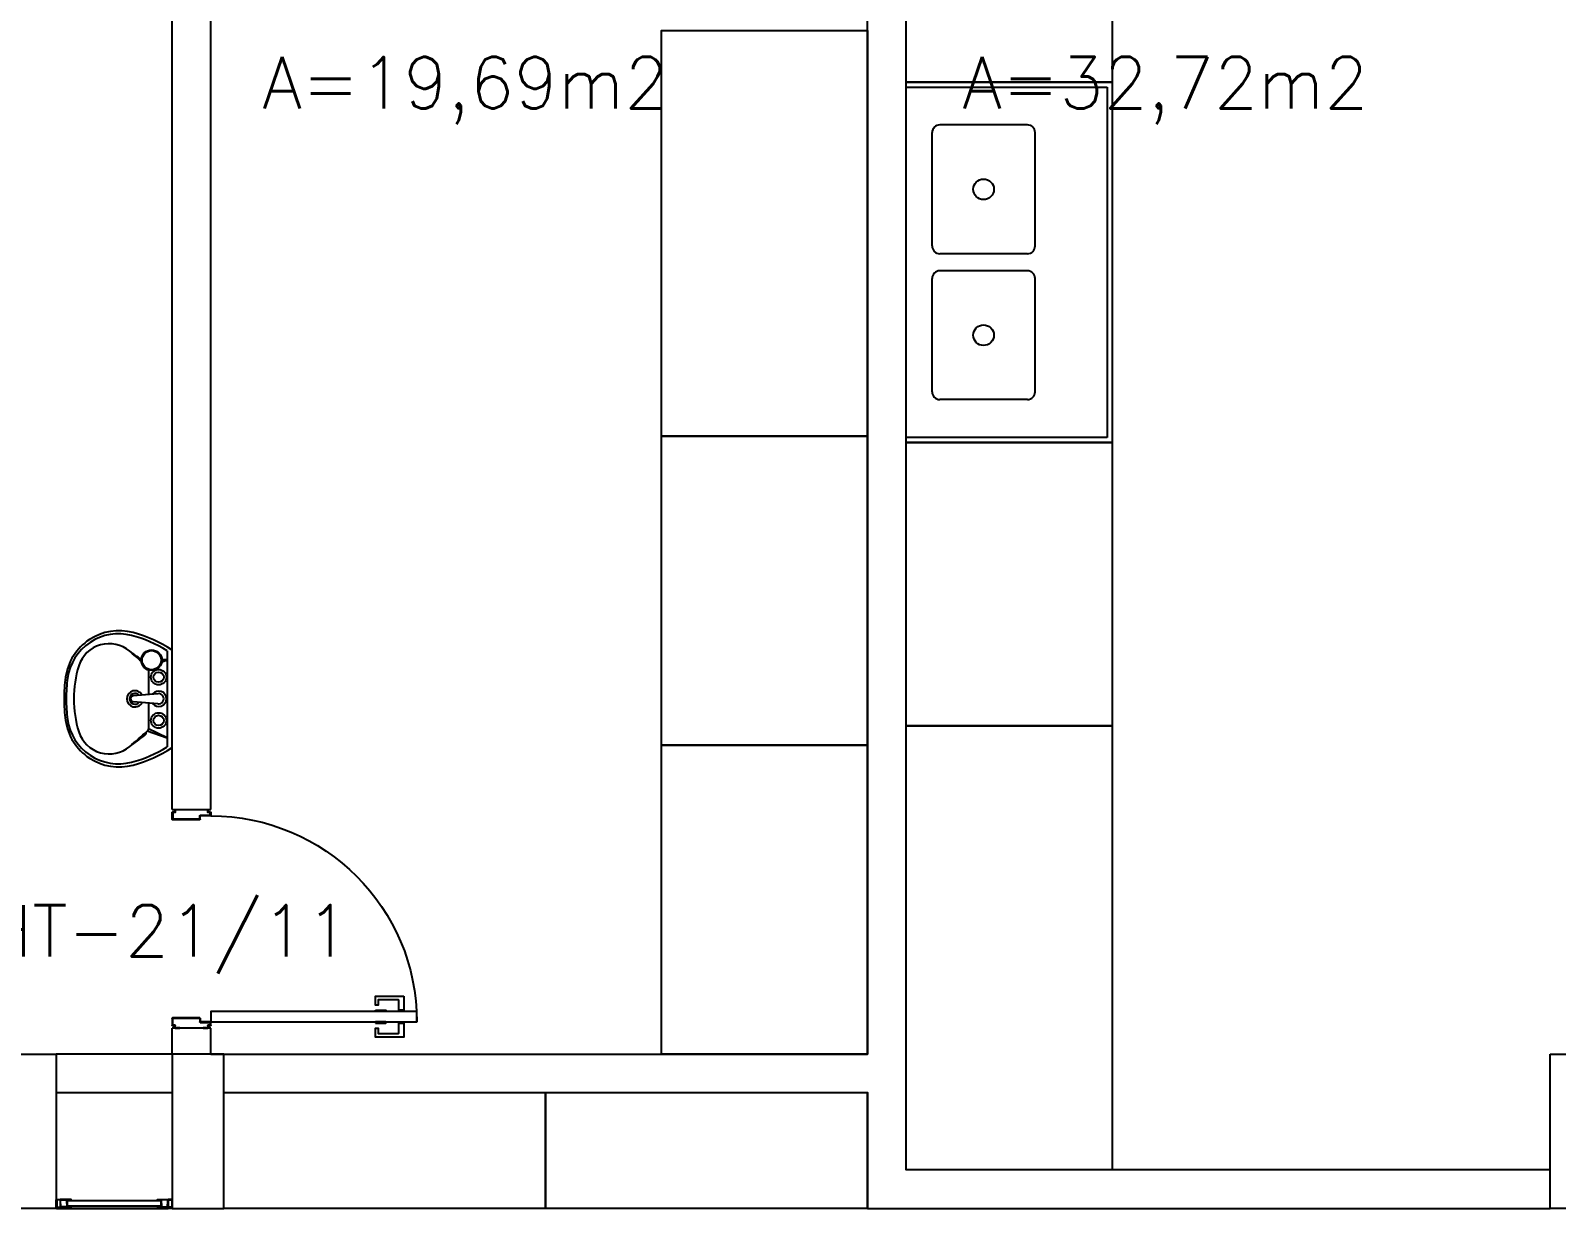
# Model space of a CAD drawing. Header units: millimetres. Extents: x 2128 to 2646, y 1972 to 2207.
# Drawn here: x 2476.31 to 2482.24, y 2104.64 to 2109.22 of the extents above; entities that cross this region are included whole.
import ezdxf

# ---------------------------------------------------------------- set-up
doc = ezdxf.new("R2010")
doc.units = ezdxf.units.MM
for name, color, linetype in [('AR-ALV', 2, 'Continuous'), ('AR-BANCADAS', 1, 'Continuous'), ('AR-BANCOS', 1, 'Continuous'), ('AR-ESQ', 1, 'Continuous'), ('AR-ESTC', 3, 'Continuous'), ('AR-PORTA', 1, 'Continuous'), ('AR-WC', 7, 'Continuous'), ('BAN- VISTA', 2, 'Continuous'), ('BAN-TEXTO', 2, 'Continuous'), ('BC- VISTA', 1, 'Continuous'), ('BC-CUBA', 1, 'Continuous'), ('COZ1', 1, 'Continuous'), ('DT-ESQ-BAGUETE-C', 1, 'Continuous'), ('DT-ESQ-PERFIL CADEIRA-C', 2, 'Continuous'), ('DT-ESQ-PERFIL CADEIRA-V', 2, 'Continuous'), ('DT-ESQ-VENEZIANA-C', 1, 'Continuous'), ('DT-ESQ-VENEZIANA-V', 1, 'Continuous'), ('ENDEREÇO', 2, 'Continuous'), ('maçaneta', 1, 'Continuous'), ('mov', 1, 'Continuous'), ('PM-PERFIL U-C', 2, 'Continuous'), ('pm1', 2, 'Continuous'), ('WC1', 1, 'Continuous'), ('WC2', 1, 'Continuous'), ('WC3', 1, 'Continuous'), ('Área', 2, 'Continuous')]:
    doc.layers.add(name, color=color, linetype=linetype)
doc.styles.add('S12', font='simplex.shx', dxfattribs={"width": 1.1, "height": 0.12})
doc.styles.add('UNB-100', font='simplex.shx', dxfattribs={"height": 0.2})
doc.styles.add('UNB1-100', font='simplex.shx', dxfattribs={"height": 0.2})

# ---------------------------------------------------------------- blocks, each defined once
blk = doc.blocks.new('LVTR-01P')
at = {"layer": 'WC1'}
for centre, radius, start, end in [((0.2424, -0.2861), 0.5176, 146.45009, 164.88853), ((-0.2424, -0.2861), 0.5176, 15.11147, 33.54991), ((-0.0544, -0.2059), 0.2102, 164.88853, 261.87462), ((0.0544, -0.2059), 0.2102, 278.12538, 15.11147), ((0, 0.175), 0.595, 261.87462, 270), ((0, 0.175), 0.595, 270, 278.12538)]:
    blk.add_arc(centre, radius, start, end, dxfattribs=at)
at = {"layer": 'WC2'}
for p, q in [((0.189, 0), (-0.189, 0)), ((-0.1869, -0.02), (0.1869, -0.02)), ((-0.0199, -0.0561), (-0.0119, -0.1511)), ((0.0195, -0.0561), (0.0115, -0.1511)), ((-0.112, -0.0924), (-0.0168, -0.0924)), ((0.0165, -0.0924), (0.1161, -0.0924))]:
    blk.add_line(p, q, dxfattribs=at)
for centre, radius in [((-0.15, -0.08), 0.04), ((-0.084, -0.0525), 0.02), ((0.084, -0.0525), 0.02)]:
    blk.add_circle(centre, radius, dxfattribs=at)
for centre, radius, start, end in [((-0.0002, -0.0527), 0.02, 350.37518, 189.62482), ((0.1161, -0.105), 0.0126, 41.32768, 90), ((-4.9199, -4.5336), 6.7189, 40.55971, 41.32768), ((-0.0909, -0.2449), 0.1233, 139.44029, 252.413), ((4.9199, -4.5336), 6.7189, 138.93408, 139.44029), ((-0.0002, -0.1501), 0.0118, 184.81241, 355.18759), ((0.0909, -0.2449), 0.1233, 287.587, 40.55971), ((0, 0.042), 0.4242, 252.413, 270), ((0, 0.042), 0.4242, 270, 287.587)]:
    blk.add_arc(centre, radius, start, end, dxfattribs=at)
at = {"layer": 'WC3'}
for p, q in [((-0.152, -0.02), (-0.152, -0.0401)), ((-0.148, -0.02), (-0.148, -0.0401)), ((-0.148, -0.0276), (-0.1415, -0.0409)), ((-0.148, -0.0335), (-0.1456, -0.0402)), ((0.1518, -0.02), (0.1161, -0.0924)), ((0.1528, -0.02), (0.1256, -0.0967))]:
    blk.add_line(p, q, dxfattribs=at)
for centre, radius in [((-0.15, -0.08), 0.037), ((-0.084, -0.0525), 0.03), ((0.084, -0.0525), 0.03)]:
    blk.add_circle(centre, radius, dxfattribs=at)
for centre, radius, start, end in [((0.2424, -0.2861), 0.505, 148.20722, 165.28172), ((0, -0.0525), 0.03, 308.80431, 231.19569), ((-0.2424, -0.2861), 0.505, 14.71828, 31.79278), ((0, -0.1449), 0.0315, 117.94879, 62.76724), ((0.1319, -0.1152), 0.0137, 36.16525, 98.27106), ((-5.2813, -4.0721), 6.7189, 35.55971, 36.16525), ((-0.0531, -0.2084), 0.1995, 165.28172, 262.11494), ((5.2813, -4.0721), 6.7189, 143.96959, 144.44029), ((0, -0.1449), 0.021, 130.92554, 50.29094), ((0.0531, -0.2084), 0.1995, 277.88506, 14.71828), ((0, 0.175), 0.5866, 262.11494, 270), ((0, 0.175), 0.5866, 270, 277.88506)]:
    blk.add_arc(centre, radius, start, end, dxfattribs=at)
blk = doc.blocks.new('CUBAbnc-01P')
at = {"layer": 'COZ1'}
for p, q in [((-0.22, -0.1005), (0.22, -0.1005)), ((-0.25, -0.4705), (-0.25, -0.1305)), ((0.25, -0.4705), (0.25, -0.1305)), ((-0.22, -0.5005), (0.22, -0.5005))]:
    blk.add_line(p, q, dxfattribs=at)
blk.add_circle((0, -0.3005), 0.04, dxfattribs=at)
for centre, start, end in [((-0.22, -0.1305), 90, 180), ((0.22, -0.1305), 0, 90), ((-0.22, -0.4705), 180, 270), ((0.22, -0.4705), 270, 0)]:
    blk.add_arc(centre, 0.03, start, end, dxfattribs=at)
blk = doc.blocks.new('BCP03')
at = {"layer": 'BC- VISTA'}
for p, q in [((0, -0.02), (0.78, -0.02)), ((0.78, -0.02), (0.78, -1.38)), ((0.78, -1.38), (0, -1.38))]:
    blk.add_line(p, q, dxfattribs=at)
blk.add_lwpolyline([(0.8, 0), (0.8, -1.4), (0, -1.4), (0, 0)], close=True, dxfattribs=at)
at = {"layer": 'BC-CUBA', "rotation": 90}
for p in [(0, -0.4167), (0, -0.9833)]:
    blk.add_blockref('CUBAbnc-01P', p, dxfattribs=at)
blk = doc.blocks.new('BCP08')
at = {"layer": 'BC- VISTA'}
blk.add_lwpolyline([(0.8, 0), (0.8, -1.1), (0, -1.1), (0, 0)], close=True, dxfattribs=at)
blk = doc.blocks.new('BCP15')
at = {"layer": 'BC- VISTA'}
blk.add_lwpolyline([(0.8, 0), (0.8, -1.725), (0, -1.725), (0, 0)], close=True, dxfattribs=at)
blk = doc.blocks.new('BAN1')
at = {"layer": 'BAN- VISTA'}
blk.add_lwpolyline([(1.25, -0.45), (0, -0.45), (0, 0), (1.25, 0)], close=True, dxfattribs=at)
at = {"layer": 'BAN-TEXTO', "style": 'S12'}
for tag, p, flags in [('BANCO', (0.0294, -0.1465), 2), ('TAMANHO', (0.0294, -0.3465), 3), ('ACABAMENTO', (0.0294, -0.5465), 3), ('PÉS', (0.0294, -0.7465), 3)]:
    blk.add_attdef(tag, p, '', height=0.12, dxfattribs=dict(at, flags=flags))
blk = doc.blocks.new('BCP14')
at = {"layer": 'BC- VISTA'}
blk.add_lwpolyline([(0.8, 0), (0.8, -1.575), (0, -1.575), (0, 0)], close=True, dxfattribs=at)
blk = doc.blocks.new('BCP11')
at = {"layer": 'BC- VISTA'}
blk.add_lwpolyline([(0.8, 0), (0.8, -1.2), (0, -1.2), (0, 0)], close=True, dxfattribs=at)
blk = doc.blocks.new('EF01-P')
at = {"layer": 'DT-ESQ-BAGUETE-C', "ltscale": 0.1}
for points in [[(0.0015, 0.035), (0.015, 0.035), (0.015, 0.0335), (0.0015, 0.0335), (0.0015, 0.005), (0.015, 0.005), (0.015, 0.0035), (0.0015, 0.0035, -0.414214), (0, 0.005), (0, 0.0335, -0.414214)], [(0.4485, 0.035), (0.435, 0.035), (0.435, 0.0335), (0.4485, 0.0335), (0.4485, 0.005), (0.435, 0.005), (0.435, 0.0035), (0.4485, 0.0035, 0.414214), (0.45, 0.005), (0.45, 0.0335, 0.414214)]]:
    blk.add_lwpolyline(points, format="xyb", close=True, dxfattribs=at)
at = {"layer": 'DT-ESQ-PERFIL CADEIRA-C', "ltscale": 0.1}
for points in [[(0.01, 0.0015), (0.01, 0.003), (0.0015, 0.003, 1), (0.0015, 0), (0.015, 0, 0.414214), (0.0165, 0.0015), (0.0165, 0.0335), (0.043, 0.0335)], [(0.043, 0.0065), (0.018, 0.0065), (0.018, 0.0165), (0.0165, 0.0165), (0.0165, 0.0065, 0.414214), (0.018, 0.005), (0.043, 0.005), (0.0565, 0.005, 1), (0.0565, 0.008), (0.043, 0.008), (0.043, 0.02), (0.043, 0.032), (0.0565, 0.032, 1), (0.0565, 0.035), (0.043, 0.035), (0.0165, 0.035, 0.414214), (0.015, 0.0335), (0.015, 0.0015), (0.0015, 0.0015)], [(0.0415, 0.02), (0.0415, 0.032, -0.414214), (0.043, 0.0335), (0.0565, 0.0335)], [(0.0415, 0.02), (0.0415, 0.008, 0.414214), (0.043, 0.0065), (0.0565, 0.0065)], [(0.407, 0.0065), (0.432, 0.0065), (0.432, 0.0165), (0.4335, 0.0165), (0.4335, 0.0065, -0.414214), (0.432, 0.005), (0.407, 0.005), (0.3935, 0.005, -1), (0.3935, 0.008), (0.407, 0.008), (0.407, 0.02), (0.407, 0.032), (0.3935, 0.032, -1), (0.3935, 0.035), (0.407, 0.035), (0.4335, 0.035, -0.414214), (0.435, 0.0335), (0.435, 0.0015), (0.4485, 0.0015)], [(0.4085, 0.02), (0.4085, 0.032, 0.414214), (0.407, 0.0335), (0.3935, 0.0335)], [(0.4085, 0.02), (0.4085, 0.008, -0.414214), (0.407, 0.0065), (0.3935, 0.0065)], [(0.44, 0.0015), (0.44, 0.003), (0.4485, 0.003, -1), (0.4485, 0), (0.435, 0, -0.414214), (0.4335, 0.0015), (0.4335, 0.0335), (0.407, 0.0335)]]:
    blk.add_lwpolyline(points, format="xyb", dxfattribs=at)
at = {"layer": 'DT-ESQ-PERFIL CADEIRA-V', "ltscale": 0.1}
blk.add_line((0.015, 0), (0.435, 0), dxfattribs=at)
at = {"layer": 'DT-ESQ-VENEZIANA-C', "ltscale": 0.1}
for p, q in [((0.043, 0.0105), (0.407, 0.0105)), ((0.043, 0.009), (0.407, 0.009))]:
    blk.add_line(p, q, dxfattribs=at)
at = {"layer": 'DT-ESQ-VENEZIANA-V', "ltscale": 0.1}
blk.add_line((0.043, 0.031), (0.407, 0.031), dxfattribs=at)
blk = doc.blocks.new('PM3')
at = {"layer": 'maçaneta'}
for points in [[(0.02, 0.825), (-0.035, 0.825), (-0.035, 0.715), (0, 0.715), (0, 0.725), (-0.02, 0.725), (-0.02, 0.8035, -0.414214), (-0.0185, 0.805), (0.02, 0.805)], [(0.125, 0.825), (0.07, 0.825), (0.07, 0.805), (0.1085, 0.805, -0.414214), (0.11, 0.8035), (0.11, 0.725), (0.09, 0.725), (0.09, 0.715), (0.125, 0.715)]]:
    blk.add_lwpolyline(points, format="xyb", close=True, dxfattribs=at)
for points in [[(0.02, 0.715), (0.02, 0.755), (0.025, 0.755), (0.025, 0.715)], [(0.07, 0.715), (0.07, 0.755), (0.065, 0.755), (0.065, 0.715)]]:
    blk.add_lwpolyline(points, close=True, dxfattribs=at)
at = {"layer": 'mov'}
blk.add_arc((0.025, 0.075), 0.8, 0, 90, dxfattribs=at)
at = {"layer": 'PM-PERFIL U-C'}
for p, q in [((0, 0.045), (0, 0.0635)), ((0.0015, 0.065), (0.01, 0.065)), ((0.002, 0.063), (0.002, 0.045)), ((0.0105, 0.063), (0.002, 0.063)), ((0.01, 0.065), (0.01, 0.0735)), ((0.0115, 0.075), (0.0235, 0.075)), ((0.012, 0.073), (0.012, 0.0645)), ((0.023, 0.073), (0.012, 0.073)), ((0.023, 0.0335), (0.023, 0.073)), ((0.025, 0.0735), (0.025, 0.034)), ((0.825, 0.0735), (0.825, 0.034)), ((0.8385, 0.075), (0.8265, 0.075)), ((0.827, 0.073), (0.838, 0.073)), ((0.827, 0.0335), (0.827, 0.073)), ((0.838, 0.073), (0.838, 0.0645)), ((0.8395, 0.063), (0.848, 0.063)), ((0.84, 0.065), (0.84, 0.0735)), ((0.8485, 0.065), (0.84, 0.065)), ((0.848, 0.063), (0.848, 0.045)), ((0.85, 0.045), (0.85, 0.0635)), ((0.002, 0.045), (0, 0.045)), ((0.038, 0.032), (0.0245, 0.032)), ((0.0385, 0.034), (0.025, 0.034)), ((0.038, 0.032), (0.038, -0.073)), ((0.04, 0.0325), (0.04, -0.0735)), ((0.81, 0.0325), (0.81, -0.0735)), ((0.8115, 0.034), (0.825, 0.034)), ((0.812, 0.032), (0.8255, 0.032)), ((0.812, 0.032), (0.812, -0.073)), ((0.848, 0.045), (0.85, 0.045)), ((0, -0.045), (0.002, -0.045)), ((0, -0.0635), (0, -0.045)), ((0.002, -0.045), (0.002, -0.063)), ((0.85, -0.045), (0.848, -0.045)), ((0.848, -0.045), (0.848, -0.063)), ((0.85, -0.0635), (0.85, -0.045)), ((0.01, -0.065), (0.0015, -0.065)), ((0.002, -0.063), (0.0105, -0.063)), ((0.01, -0.0735), (0.01, -0.065)), ((0.0385, -0.075), (0.0115, -0.075)), ((0.012, -0.0645), (0.012, -0.073)), ((0.012, -0.073), (0.038, -0.073)), ((0.8115, -0.075), (0.8385, -0.075)), ((0.838, -0.073), (0.812, -0.073)), ((0.838, -0.0645), (0.838, -0.073)), ((0.848, -0.063), (0.8395, -0.063)), ((0.84, -0.0735), (0.84, -0.065)), ((0.84, -0.065), (0.8485, -0.065))]:
    blk.add_line(p, q, dxfattribs=at)
for centre, start, end in [((0.0015, 0.0635), 90, 180), ((0.0115, 0.0735), 90, 180), ((0.0105, 0.0645), 270, 0), ((0.0235, 0.0735), 360, 90), ((0.8265, 0.0735), 90, 180), ((0.8395, 0.0645), 180, 270), ((0.8385, 0.0735), 0, 90), ((0.8485, 0.0635), 0, 90), ((0.0245, 0.0335), 180, 270), ((0.0385, 0.0325), 0, 90), ((0.8115, 0.0325), 90, 180), ((0.8255, 0.0335), 270, 0), ((0.0015, -0.0635), 180, 270), ((0.0115, -0.0735), 180, 270), ((0.0105, -0.0645), 0, 90), ((0.0385, -0.0735), 269.93864, 0), ((0.8115, -0.0735), 180, 270.06136), ((0.8395, -0.0645), 90, 180), ((0.8385, -0.0735), 270, 0), ((0.8485, -0.0635), 270, 0)]:
    blk.add_arc(centre, 0.0015, start, end, dxfattribs=at)
at = {"layer": 'pm1'}
blk.add_lwpolyline([(0.065, 0.875), (0.065, 0.075), (0.025, 0.075), (0.025, 0.875)], close=True, dxfattribs=at)

msp = doc.modelspace()

# ---------------------------------------------------------------- linework, layer by layer
at = {"layer": 'AR-ALV'}
for p, q in [((2476.8615, 2106.1901), (2476.8615, 2112.9651)), ((2477.0115, 2106.1901), (2477.0115, 2112.9651)), ((2479.5615, 2105.2401), (2479.5615, 2112.9651)), ((2479.7115, 2104.7901), (2479.7115, 2112.9651)), ((2476.8615, 2106.1901), (2477.0115, 2106.1901)), ((2476.8615, 2105.2401), (2476.8615, 2105.3401)), ((2477.0115, 2105.3401), (2476.8615, 2105.3401)), ((2477.0115, 2105.2401), (2477.0115, 2105.3401)), ((2476.8615, 2105.2401), (2476.4115, 2105.2401)), ((2477.0115, 2105.2401), (2479.5615, 2105.2401)), ((2476.4115, 2105.0901), (2476.8615, 2105.0901)), ((2477.0615, 2105.0901), (2479.5615, 2105.0901)), ((2479.5615, 2104.6401), (2479.5615, 2105.0901)), ((2482.2115, 2104.7901), (2479.7115, 2104.7901)), ((2479.5615, 2104.6401), (2482.2115, 2104.6401))]:
    msp.add_line(p, q, dxfattribs=at)
at = {"layer": 'AR-ESTC'}
for p, q in [((2476.2115, 2105.2401), (2476.4115, 2105.2401)), ((2476.4115, 2105.2401), (2476.4115, 2104.6401)), ((2477.0615, 2105.2401), (2476.8615, 2105.2401)), ((2476.8615, 2105.2401), (2476.8615, 2104.6401)), ((2477.0615, 2104.6401), (2477.0615, 2105.2401)), ((2482.2115, 2104.6401), (2482.2115, 2105.2401)), ((2482.2115, 2105.2401), (2482.4115, 2105.2401)), ((2476.4115, 2104.6401), (2476.2115, 2104.6401)), ((2476.8615, 2104.6401), (2477.0615, 2104.6401)), ((2482.4115, 2104.6401), (2482.2115, 2104.6401))]:
    msp.add_line(p, q, dxfattribs=at)

# ---------------------------------------------------------------- block references
at = {"layer": 'AR-BANCADAS'}
for name, p in [('BCP08', (2479.7115, 2110.1151)), ('BCP14', (2478.7615, 2109.2151)), ('BCP03', (2479.7115, 2109.0151)), ('BCP11', (2478.7615, 2107.6401)), ('BCP08', (2479.7115, 2107.6151)), ('BCP15', (2479.7115, 2106.5151)), ('BCP11', (2478.7615, 2106.4401))]:
    msp.add_blockref(name, p, dxfattribs=at)
at = {"layer": 'AR-BANCOS'}
for p in [(2477.0615, 2105.0901), (2478.3115, 2105.0901)]:
    msp.add_blockref('BAN1', p, dxfattribs=at)
at = {"layer": 'AR-ESQ'}
msp.add_blockref('EF01-P', (2476.4115, 2104.6401), dxfattribs=at)
at = {"layer": 'AR-PORTA', "xscale": -1, "rotation": 270}
msp.add_blockref('PM3', (2476.9365, 2105.3401), dxfattribs=at)
at = {"layer": 'AR-WC', "rotation": 270}
msp.add_blockref('LVTR-01P', (2476.8615, 2106.6196), dxfattribs=at)

# ---------------------------------------------------------------- texts
at = {"layer": 'ENDEREÇO', "style": 'UNB1-100'}
msp.add_text('HT-21/11', height=0.2, dxfattribs=at).set_placement((2476.1296, 2105.6188))
at = {"layer": 'Área', "style": 'UNB-100'}
for s, p in [('A=19,69m2', (2477.2115, 2108.9127)), ('A=32,72m2', (2479.9294, 2108.9127))]:
    msp.add_text(s, height=0.2, dxfattribs=at).set_placement(p)

doc.saveas('drawing.dxf')
